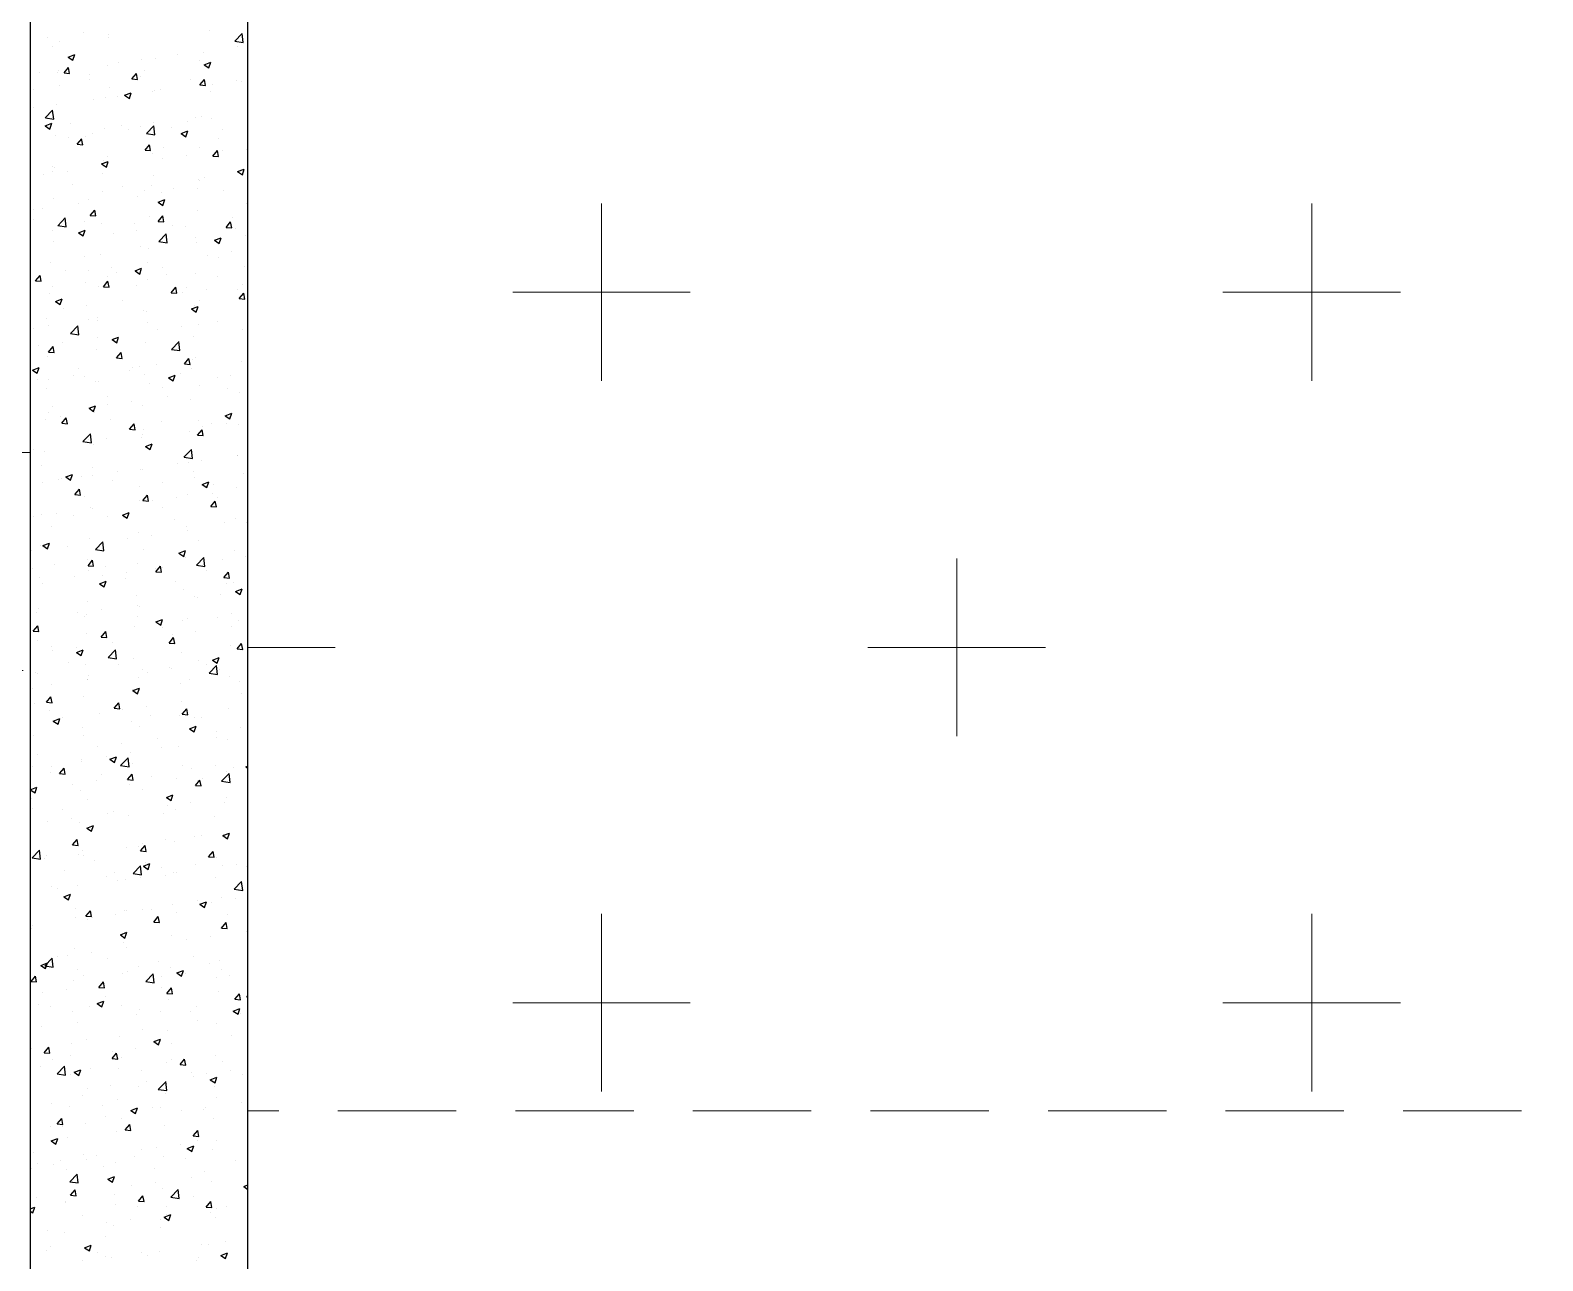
# Model space of a CAD drawing. Header units: millimetres. Extents: x 331487 to 517269, y 198509 to 399936.
# Drawn here: x 402900 to 404498, y 386696 to 387995 of the extents above; entities that cross this region are included whole.
import ezdxf

# ---------------------------------------------------------------- set-up
doc = ezdxf.new("R2010")
doc.units = ezdxf.units.MM
doc.header["$MEASUREMENT"] = 0
doc.linetypes.add('DASHED2', pattern=[0.375, 0.25, -0.125])
doc.layers.add('BEAM', color=1, linetype='Continuous', lineweight=5)
doc.layers.add('COLUMN', color=6, linetype='Continuous')

msp = doc.modelspace()

# ---------------------------------------------------------------- linework, layer by layer
at = {"layer": 'BEAM', "color": 253, "linetype": 'Continuous', "ltscale": 750}
for p, q in [((403503.6, 387624.5), (403503.6, 387812)), ((404253.6, 387624.5), (404253.6, 387812)), ((403409.8, 387718.2), (403597.3, 387718.2)), ((404159.8, 387718.2), (404347.3, 387718.2)), ((403878.6, 387249.5), (403878.6, 387437)), ((403130.1, 387343.2), (403222.3, 387343.2)), ((403784.8, 387343.2), (403972.3, 387343.2)), ((403503.6, 386874.5), (403503.6, 387062)), ((404253.6, 386874.5), (404253.6, 387062)), ((403409.8, 386968.2), (403597.3, 386968.2)), ((404159.8, 386968.2), (404347.3, 386968.2))]:
    msp.add_line(p, q, dxfattribs=at)
at = {"layer": 'BEAM'}
msp.add_line((398080.1, 387549), (402900.1, 387549), dxfattribs=at)
at = {"layer": 'BEAM', "linetype": 'DASHED2', "ltscale": 500}
for p, q in [((398080.1, 387319), (402900.1, 387319)), ((406350.1, 386854), (403130.1, 386854))]:
    msp.add_line(p, q, dxfattribs=at)
at = {"layer": 'COLUMN'}
for p, q in [((402900.1, 389154), (402900.1, 384659)), ((403130.1, 384659), (403130.1, 389154))]:
    msp.add_line(p, q, dxfattribs=at)
at = {"layer": 'COLUMN', "color": 2, "linetype": 'Continuous'}
for p, q in [((402918.3, 387987), (402918.3, 387987)), ((402930.5, 387983.1), (402930.5, 387983.1)), ((402956.2, 387992), (402956.2, 387992)), ((402982.4, 387990.6), (402982.4, 387990.6)), ((402982.5, 387987.6), (402982.5, 387987.6)), ((403089.1, 387994.2), (403089.1, 387994.2)), ((403116.2, 387983.3), (403124, 387991.4)), ((403116.2, 387983.3), (403125.1, 387981.9)), ((403125.1, 387981.9), (403124, 387991.4)), ((402924.1, 387977.6), (402924.1, 387977.6)), ((402940.1, 387966.3), (402947.1, 387969)), ((402940.1, 387966.3), (402945.1, 387963)), ((402945.1, 387963), (402947.1, 387969)), ((403018.1, 387964.1), (403018.1, 387964.1)), ((403032.6, 387964.4), (403032.6, 387964.4)), ((403056, 387969.1), (403056, 387969.1)), ((403083.1, 387970.8), (403083.1, 387970.8)), ((403119.1, 387977.4), (403119.1, 387977.4)), ((402909.5, 387949.9), (402909.5, 387949.9)), ((402929.3, 387949.8), (402929.3, 387949.8)), ((402929.9, 387952.5), (402929.9, 387952.5)), ((402935.8, 387949.7), (402940.6, 387955.4)), ((402935.8, 387949.7), (402941.7, 387949.2)), ((402941.7, 387949.2), (402940.6, 387955.4)), ((402981.2, 387957.3), (402981.2, 387957.3)), ((402993.1, 387960.8), (402993.1, 387960.8)), ((403007.5, 387943.4), (403012.3, 387949.2)), ((403013.5, 387942.9), (403012.3, 387949.1)), ((403020.6, 387952.6), (403020.6, 387952.6)), ((403079, 387962.7), (403079, 387962.7)), ((403083.8, 387958.3), (403090.8, 387961)), ((403083.8, 387958.3), (403088.8, 387955)), ((403088.8, 387955), (403090.8, 387961)), ((402904, 387932.6), (402904, 387932.6)), ((402930.6, 387936.5), (402930.6, 387936.5)), ((402962.3, 387942.6), (402962.3, 387942.6)), ((402962.9, 387947.6), (402962.9, 387947.6)), ((402984, 387934.2), (402984, 387934.2)), ((403007.5, 387943.4), (403013.5, 387942.9)), ((403016.3, 387945.4), (403016.3, 387945.4)), ((403037.3, 387932), (403037.3, 387932)), ((403069.6, 387943.1), (403069.6, 387943.1)), ((403079.2, 387937.1), (403084, 387942.9)), ((403079.2, 387937.1), (403085.2, 387936.6)), ((403081.9, 387937.5), (403081.9, 387937.5)), ((403085.2, 387936.6), (403084, 387942.9)), ((403092.8, 387938), (403092.8, 387938)), ((403117.9, 387941.3), (403117.9, 387941.3)), ((403123, 387940.9), (403123, 387940.9)), ((402928.1, 387916.5), (402928.1, 387916.5)), ((402966.8, 387921.4), (402966.8, 387921.4)), ((402980, 387924), (402980, 387924)), ((402991.8, 387924.7), (402991.8, 387924.7)), ((402999.8, 387926.1), (403006.8, 387928.8)), ((402999.8, 387926.1), (403004.8, 387922.7)), ((403004.8, 387922.7), (403006.8, 387928.8)), ((403029.7, 387929.7), (403029.7, 387929.7)), ((403031.4, 387931.1), (403031.4, 387931.1)), ((403090.7, 387929.7), (403090.7, 387929.7)), ((402903.6, 387913.1), (402903.6, 387913.1)), ((402916, 387902.4), (402923.8, 387910.5)), ((402916.1, 387902.4), (402925, 387901)), ((402925, 387901), (402923.8, 387910.5)), ((403074.8, 387903), (403074.8, 387903)), ((403080.6, 387904.2), (403080.6, 387904.2)), ((403091.5, 387901.9), (403091.5, 387901.9)), ((403129.4, 387906.8), (403129.4, 387906.8)), ((402915.8, 387893.8), (402922.8, 387896.5)), ((402915.8, 387893.8), (402920.8, 387890.5)), ((402920.8, 387890.5), (402922.8, 387896.5)), ((402943, 387896.8), (402943, 387896.8)), ((402965.5, 387885.3), (402965.5, 387885.3)), ((402978.8, 387890.7), (402978.8, 387890.7)), ((402996.4, 387894.6), (402996.4, 387894.6)), ((403003.4, 387890.2), (403003.4, 387890.2)), ((403016.5, 387893), (403016.5, 387893)), ((403022.8, 387885.9), (403030.6, 387894)), ((403022.8, 387885.9), (403031.7, 387884.5)), ((403030.1, 387897.8), (403030.1, 387897.8)), ((403031.7, 387884.5), (403030.6, 387894)), ((403049.8, 387892.3), (403049.8, 387892.3)), ((403059.5, 387885.8), (403066.5, 387888.5)), ((403059.5, 387885.8), (403064.5, 387882.4)), ((403064.5, 387882.4), (403066.5, 387888.5)), ((403066.5, 387898.6), (403066.5, 387898.6)), ((403103.1, 387890), (403103.1, 387890)), ((402926.9, 387883.3), (402926.9, 387883.3)), ((402940.4, 387882), (402940.4, 387882)), ((402949.6, 387874.5), (402954.5, 387880.2)), ((402949.6, 387874.5), (402955.6, 387873.9)), ((402955.6, 387873.9), (402954.4, 387880.2)), ((402958.2, 387883), (402958.2, 387883)), ((403021.4, 387868.2), (403026.2, 387873.9)), ((403021.4, 387868.2), (403027.3, 387867.7)), ((403027.3, 387867.7), (403026.2, 387873.9)), ((403040.5, 387871), (403040.5, 387871)), ((403079.4, 387870.9), (403079.4, 387870.9)), ((403098.8, 387881), (403098.8, 387881)), ((403129.5, 387869.3), (403130.1, 387870)), ((403129.5, 387869.3), (403130.1, 387869.2)), ((402975.5, 387853.6), (402982.5, 387856.2)), ((402975.5, 387853.6), (402980.5, 387850.2)), ((402977.6, 387857.5), (402977.6, 387857.5)), ((402980.5, 387850.2), (402982.5, 387856.2)), ((402982.2, 387861), (402982.2, 387861)), ((403028.9, 387864.5), (403028.9, 387864.5)), ((403040.2, 387859.1), (403040.2, 387859.1)), ((403065.2, 387862.4), (403065.2, 387862.4)), ((403093.1, 387861.9), (403097.9, 387867.7)), ((403093.1, 387861.9), (403099.1, 387861.4)), ((403099.1, 387861.4), (403097.9, 387867.7)), ((403103.1, 387867.4), (403103.1, 387867.4)), ((402914.1, 387842.5), (402914.1, 387842.5)), ((402923.5, 387845.7), (402923.5, 387845.7)), ((402923.8, 387851), (402923.8, 387851)), ((402925.6, 387850), (402925.6, 387850)), ((402939.2, 387845.8), (402939.2, 387845.8)), ((402976.9, 387843.5), (402976.9, 387843.5)), ((402977, 387850.8), (402977, 387850.8)), ((403030.3, 387841.2), (403030.3, 387841.2)), ((403078.2, 387837.6), (403078.2, 387837.6)), ((403078.7, 387836), (403078.7, 387836)), ((403083.7, 387839), (403083.7, 387839)), ((403119.2, 387845.5), (403126.2, 387848.2)), ((403119.2, 387845.5), (403124.2, 387842.2)), ((403124.2, 387842.2), (403126.2, 387848.2)), ((402944.6, 387832.3), (402944.6, 387832.3)), ((402976.4, 387824.2), (402976.4, 387824.2)), ((402998, 387830), (402998, 387830)), ((403020.4, 387826), (403020.4, 387826)), ((403027.7, 387831.2), (403027.7, 387831.2)), ((403038.9, 387823), (403038.9, 387823)), ((403051.4, 387827.8), (403051.4, 387827.8)), ((403076.8, 387828), (403076.8, 387828)), ((403104.7, 387825.5), (403104.7, 387825.5)), ((402903.7, 387806), (402903.7, 387806)), ((402912.9, 387806.4), (402912.9, 387806.4)), ((402924.4, 387816.7), (402924.4, 387816.7)), ((402950.7, 387811.4), (402950.7, 387811.4)), ((402962, 387816), (402962, 387816)), ((402963.5, 387799.2), (402968.3, 387805)), ((402969.5, 387798.7), (402968.3, 387805)), ((403013.9, 387819.7), (403013.9, 387819.7)), ((403035.2, 387813.3), (403042.2, 387816)), ((403035.2, 387813.3), (403040.1, 387809.9)), ((403040.1, 387809.9), (403042.2, 387816)), ((403077, 387804.3), (403077, 387804.3)), ((403128.9, 387811.8), (403128.9, 387811.8)), ((402903.6, 387794.9), (402903.6, 387794.9)), ((402929.3, 387788.4), (402937.1, 387796.6)), ((402929.3, 387788.5), (402938.2, 387787.1)), ((402938.2, 387787.1), (402937.1, 387796.6)), ((402957, 387792.6), (402957, 387792.6)), ((402963.5, 387799.2), (402969.5, 387798.7)), ((402975.1, 387790.9), (402975.1, 387790.9)), ((403010.4, 387790.4), (403010.4, 387790.4)), ((403026.5, 387797.9), (403026.5, 387797.9)), ((403035.2, 387793), (403040.1, 387798.7)), ((403035.2, 387793), (403041.2, 387792.4)), ((403041.2, 387792.4), (403040.1, 387798.7)), ((403050.5, 387788.5), (403050.5, 387788.5)), ((403063.8, 387788.1), (403063.8, 387788.1)), ((403107, 387786.7), (403111.8, 387792.4)), ((403112.9, 387786.2), (403111.8, 387792.4)), ((403113.7, 387796.8), (403113.7, 387796.8)), ((402923.2, 387783.4), (402923.2, 387783.4)), ((402951.1, 387781), (402958.1, 387783.7)), ((402951.1, 387781), (402956.1, 387777.7)), ((402956.1, 387777.7), (402958.1, 387783.7)), ((402987.6, 387780.2), (402987.6, 387780.2)), ((403012.6, 387783.5), (403012.6, 387783.5)), ((403036, 387771.9), (403043.8, 387780)), ((403044.9, 387770.5), (403043.8, 387780)), ((403074.5, 387776.4), (403074.5, 387776.4)), ((403094.9, 387773), (403101.9, 387775.7)), ((403094.9, 387773), (403099.8, 387769.7)), ((403099.8, 387769.7), (403101.9, 387775.7)), ((403107, 387786.7), (403112.9, 387786.2)), ((403117.1, 387785.9), (403117.1, 387785.9)), ((403127.7, 387778.5), (403127.7, 387778.5)), ((402924.4, 387771.9), (402924.4, 387771.9)), ((402957.9, 387756.3), (402957.9, 387756.3)), ((402973.9, 387757.6), (402973.9, 387757.6)), ((403016.2, 387766.3), (403016.2, 387766.3)), ((403025.3, 387764.6), (403025.3, 387764.6)), ((403036, 387771.9), (403044.9, 387770.5)), ((403075.8, 387771), (403075.8, 387771)), ((403087.3, 387757.4), (403087.3, 387757.4)), ((403112.4, 387760.7), (403112.4, 387760.7)), ((402922, 387750.1), (402922, 387750.1)), ((402937.5, 387741.5), (402937.5, 387741.5)), ((402961.3, 387740.8), (402961.3, 387740.8)), ((402986.3, 387744.1), (402986.3, 387744.1)), ((403010.8, 387740.8), (403017.8, 387743.5)), ((403010.8, 387740.8), (403015.8, 387737.4)), ((403015.8, 387737.4), (403017.8, 387743.5)), ((403024.2, 387749.1), (403024.2, 387749.1)), ((403040.2, 387744.4), (403040.2, 387744.4)), ((403098.5, 387754.4), (403098.5, 387754.4)), ((403126.5, 387745.2), (403126.5, 387745.2)), ((402905.2, 387730.4), (402905.2, 387730.4)), ((402905.7, 387730.3), (402910.5, 387736)), ((402905.7, 387730.3), (402911.6, 387729.8)), ((402911.6, 387729.8), (402910.5, 387736)), ((402923.5, 387724.4), (402923.5, 387724.4)), ((402958.6, 387728.1), (402958.6, 387728.1)), ((402972.7, 387724.3), (402972.7, 387724.3)), ((402977.4, 387724), (402982.2, 387729.8)), ((402981.9, 387734.4), (402981.9, 387734.4)), ((402983.4, 387723.5), (402982.2, 387729.8)), ((402990.9, 387739.3), (402990.9, 387739.3)), ((403012, 387725.8), (403012, 387725.8)), ((403024.1, 387731.3), (403024.1, 387731.3)), ((403044.3, 387737), (403044.3, 387737)), ((403074.6, 387737.7), (403074.6, 387737.7)), ((403097.7, 387734.8), (403097.7, 387734.8)), ((403123.9, 387726.2), (403123.9, 387726.2)), ((402920.8, 387716.8), (402920.8, 387716.8)), ((402926.8, 387708.5), (402933.8, 387711.2)), ((402926.8, 387708.5), (402931.8, 387705.2)), ((402931.8, 387705.2), (402933.8, 387711.2)), ((402977.4, 387724), (402983.4, 387723.5)), ((402997.9, 387709.6), (402997.9, 387709.6)), ((403049.1, 387717.7), (403053.9, 387723.5)), ((403049.1, 387717.7), (403055.1, 387717.2)), ((403055.1, 387717.2), (403053.9, 387723.5)), ((403061, 387718), (403061, 387718)), ((403065.4, 387723.6), (403065.4, 387723.6)), ((403078.4, 387709.4), (403078.4, 387709.4)), ((403086.1, 387721.2), (403086.1, 387721.2)), ((403118.8, 387721.3), (403118.8, 387721.3)), ((403120.8, 387711.5), (403125.7, 387717.2)), ((403120.8, 387711.5), (403126.8, 387710.9)), ((403125.3, 387712), (403125.3, 387712)), ((403126.8, 387710.9), (403125.7, 387717.2)), ((402935, 387701.4), (402935, 387701.4)), ((402960, 387704.7), (402960, 387704.7)), ((403020.1, 387699.4), (403020.1, 387699.4)), ((403022.8, 387698.1), (403022.8, 387698.1)), ((403070.5, 387700.5), (403077.5, 387703.2)), ((403070.5, 387700.5), (403075.5, 387697.2)), ((403073.4, 387704.5), (403073.4, 387704.5)), ((403075.5, 387697.2), (403077.5, 387703.2)), ((402903.4, 387679.4), (402903.4, 387679.4)), ((402917.6, 387690.7), (402917.6, 387690.7)), ((402919.6, 387683.5), (402919.6, 387683.5)), ((402942.6, 387674.5), (402950.4, 387682.6)), ((402951.5, 387673.1), (402950.4, 387682.6)), ((402961.7, 387689.4), (402961.7, 387689.4)), ((402971, 387688.4), (402971, 387688.4)), ((402971.5, 387691), (402971.5, 387691)), ((403024.4, 387686.2), (403024.4, 387686.2)), ((403034.7, 387678.5), (403034.7, 387678.5)), ((403059.8, 387681.8), (403059.8, 387681.8)), ((403077.8, 387683.9), (403077.8, 387683.9)), ((403097.6, 387686.8), (403097.6, 387686.8)), ((403124.1, 387678.7), (403124.1, 387678.7)), ((402908.7, 387661.9), (402908.7, 387661.9)), ((402919.5, 387655.1), (402924.4, 387660.8)), ((402925.5, 387654.6), (402924.3, 387660.8)), ((402933.7, 387665.2), (402933.7, 387665.2)), ((402942.6, 387674.5), (402951.5, 387673.1)), ((402971.6, 387670.2), (402971.6, 387670.2)), ((402986.5, 387668.3), (402993.5, 387670.9)), ((402986.5, 387668.3), (402991.5, 387664.9)), ((402991.5, 387664.9), (402993.5, 387670.9)), ((403021.6, 387664.8), (403021.6, 387664.8)), ((403049.3, 387657.9), (403057.1, 387666)), ((403058.2, 387656.6), (403057.1, 387666.1)), ((403072.1, 387671.2), (403072.1, 387671.2)), ((402918.3, 387650.2), (402918.3, 387650.2)), ((402919.5, 387655.1), (402925.5, 387654.6)), ((402970.3, 387657.7), (402970.3, 387657.7)), ((402991.3, 387648.8), (402996.1, 387654.5)), ((402991.3, 387648.8), (402997.2, 387648.3)), ((402997.2, 387648.3), (402996.1, 387654.5)), ((403049.3, 387657.9), (403058.2, 387656.6)), ((403063, 387642.5), (403067.8, 387648.3)), ((403069, 387642), (403067.8, 387648.3)), ((403071.3, 387647.4), (403071.3, 387647.4)), ((403074.2, 387649.7), (403074.2, 387649.7)), ((403122.9, 387645.4), (403122.9, 387645.4)), ((402902.5, 387636), (402909.5, 387638.7)), ((402902.5, 387636), (402907.5, 387632.7)), ((402907.5, 387632.6), (402909.5, 387638.7)), ((402945.3, 387630.8), (402945.3, 387630.8)), ((402951.5, 387637.3), (402951.5, 387637.3)), ((402957.6, 387629.7), (402957.6, 387629.7)), ((403004.9, 387635.1), (403004.9, 387635.1)), ((403008.4, 387639.1), (403008.4, 387639.1)), ((403015.9, 387639.7), (403015.9, 387639.7)), ((403020.4, 387631.5), (403020.4, 387631.5)), ((403033.5, 387642.4), (403033.5, 387642.4)), ((403046.2, 387628), (403053.2, 387630.7)), ((403051.2, 387624.6), (403053.2, 387630.7)), ((403058.3, 387632.8), (403058.3, 387632.8)), ((403063, 387642.5), (403069, 387642)), ((403070.9, 387637.9), (403070.9, 387637.9)), ((403111.7, 387630.6), (403111.7, 387630.6)), ((402907.4, 387625.8), (402907.4, 387625.8)), ((402917.1, 387616.9), (402917.1, 387616.9)), ((402919.2, 387626.2), (402919.2, 387626.2)), ((402969.1, 387624.4), (402969.1, 387624.4)), ((402972.6, 387623.9), (402972.6, 387623.9)), ((403026, 387621.7), (403026, 387621.7)), ((403039.9, 387617.8), (403039.9, 387617.8)), ((403046.2, 387628), (403051.2, 387624.6)), ((403079.4, 387619.4), (403079.4, 387619.4)), ((403098.2, 387627.8), (403098.2, 387627.8)), ((403108.2, 387616.2), (403108.2, 387616.2)), ((402923.3, 387597.7), (402923.3, 387597.7)), ((402962.2, 387595.7), (402969.2, 387598.4)), ((402967.1, 387592.4), (402969.2, 387598.4)), ((402981.6, 387607.8), (402981.6, 387607.8)), ((402982.1, 387599.6), (402982.1, 387599.6)), ((403007.2, 387602.9), (403007.2, 387602.9)), ((403019.2, 387598.2), (403019.2, 387598.2)), ((403045, 387607.9), (403045, 387607.9)), ((403069.7, 387604.6), (403069.7, 387604.6)), ((403121.6, 387612.1), (403121.6, 387612.1)), ((402915.9, 387583.6), (402915.9, 387583.6)), ((402919, 387591.3), (402919, 387591.3)), ((402931.6, 387586.5), (402931.6, 387586.5)), ((402933.4, 387579.9), (402938.2, 387585.6)), ((402939.4, 387579.3), (402938.2, 387585.6)), ((402962.2, 387595.7), (402967.1, 387592.4)), ((402967.8, 387591.1), (402967.8, 387591.1)), ((402985, 387584.3), (402985, 387584.3)), ((403038.4, 387582), (403038.4, 387582)), ((403078.1, 387582.8), (403078.1, 387582.8)), ((403105.9, 387587.7), (403112.9, 387590.4)), ((403105.9, 387587.7), (403110.9, 387584.4)), ((403110.9, 387584.4), (403112.9, 387590.4)), ((402933.4, 387579.9), (402939.4, 387579.3)), ((402955.8, 387560.5), (402963.6, 387568.6)), ((402964.7, 387559.1), (402963.6, 387568.6)), ((403005.1, 387573.6), (403010, 387579.3)), ((403005.1, 387573.6), (403011.1, 387573.1)), ((403011.1, 387573.1), (403009.9, 387579.3)), ((403018, 387564.9), (403018, 387564.9)), ((403018.7, 387568.5), (403018.7, 387568.5)), ((403019.8, 387572.8), (403019.8, 387572.8)), ((403068.5, 387571.3), (403068.5, 387571.3)), ((403076.9, 387567.3), (403081.7, 387573.1)), ((403076.9, 387567.3), (403082.8, 387566.8)), ((403082.8, 387566.8), (403081.7, 387573)), ((403081.9, 387576.8), (403081.9, 387576.8)), ((403091.8, 387579.7), (403091.8, 387579.7)), ((403106.9, 387580.1), (403106.9, 387580.1)), ((403120.4, 387578.8), (403120.4, 387578.8)), ((402903.1, 387552.7), (402903.1, 387552.7)), ((402914.7, 387550.4), (402914.7, 387550.4)), ((402955.8, 387560.5), (402964.7, 387559.1)), ((402955.8, 387560.2), (402955.8, 387560.2)), ((402961.4, 387562.7), (402961.4, 387562.7)), ((402966.6, 387557.9), (402966.6, 387557.9)), ((402980.8, 387563.5), (402980.8, 387563.5)), ((403021.9, 387555.5), (403028.9, 387558.2)), ((403021.9, 387555.5), (403026.8, 387552.1)), ((403026.8, 387552.1), (403028.9, 387558.2)), ((403062.5, 387544), (403070.3, 387552.1)), ((403071.5, 387542.6), (403070.3, 387552.1)), ((402912.2, 387535.4), (402912.2, 387535.4)), ((402965.6, 387533.2), (402965.6, 387533.2)), ((403055.6, 387537.3), (403055.6, 387537.3)), ((403062.6, 387544), (403071.5, 387542.6)), ((403067.3, 387538), (403067.3, 387538)), ((403080.6, 387540.6), (403080.6, 387540.6)), ((403118.5, 387545.6), (403118.5, 387545.6)), ((403119.2, 387545.5), (403119.2, 387545.5)), ((402913.5, 387517.1), (402913.5, 387517.1)), ((402929.5, 387520.7), (402929.5, 387520.7)), ((402933.3, 387522), (402933.3, 387522)), ((402937.8, 387523.2), (402944.8, 387525.9)), ((402937.8, 387523.2), (402942.8, 387519.9)), ((402942.8, 387519.9), (402944.8, 387525.9)), ((402954.5, 387524), (402954.5, 387524)), ((402965.4, 387524.6), (402965.4, 387524.6)), ((402986.6, 387519.7), (402986.6, 387519.7)), ((402992.4, 387529), (402992.4, 387529)), ((403016.8, 387531.6), (403016.8, 387531.6)), ((403018.9, 387530.9), (403018.9, 387530.9)), ((403040, 387517.5), (403040, 387517.5)), ((403072.3, 387528.6), (403072.3, 387528.6)), ((403074, 387523.1), (403074, 387523.1)), ((403081.6, 387515.2), (403088.6, 387517.9)), ((403086.5, 387511.9), (403088.6, 387517.9)), ((403125.7, 387526.4), (403125.7, 387526.4)), ((402947.3, 387504.6), (402952.1, 387510.4)), ((402947.3, 387504.6), (402953.3, 387504.1)), ((402953.3, 387504.1), (402952.1, 387510.4)), ((402957.3, 387503.1), (402957.3, 387503.1)), ((403015.6, 387513.1), (403015.6, 387513.1)), ((403019, 387498.4), (403023.8, 387504.1)), ((403025, 387497.8), (403023.8, 387504.1)), ((403054.3, 387501.2), (403054.3, 387501.2)), ((403066.1, 387504.7), (403066.1, 387504.7)), ((403081.6, 387515.2), (403086.5, 387511.9)), ((403092.2, 387506.2), (403092.2, 387506.2)), ((403093.4, 387515.2), (403093.4, 387515.2)), ((403097.9, 387501.1), (403097.9, 387501.1)), ((403118, 387512.2), (403118, 387512.2)), ((402928.2, 387484.6), (402928.2, 387484.6)), ((402964.2, 387491.3), (402964.2, 387491.3)), ((402966.1, 387489.6), (402966.1, 387489.6)), ((402997.5, 387483), (403004.5, 387485.7)), ((403002.5, 387479.6), (403004.5, 387485.7)), ((403015.5, 387498.3), (403015.5, 387498.3)), ((403019, 387498.4), (403025, 387497.8)), ((403029.3, 387497.9), (403029.3, 387497.9)), ((403039.6, 387491.1), (403039.6, 387491.1)), ((403090.7, 387492.1), (403095.6, 387497.8)), ((403090.7, 387492.1), (403096.7, 387491.6)), ((403096.7, 387491.6), (403095.6, 387497.8)), ((402903.2, 387481.3), (402903.2, 387481.3)), ((402912.3, 387483.8), (402912.3, 387483.8)), ((402923, 387471.1), (402923, 387471.1)), ((402945.7, 387482.3), (402945.7, 387482.3)), ((402981.3, 387481.1), (402981.3, 387481.1)), ((402997.5, 387483), (403002.5, 387479.6)), ((402999, 387480.1), (402999, 387480.1)), ((403052.4, 387477.8), (403052.4, 387477.8)), ((403064.8, 387471.4), (403064.8, 387471.4)), ((403105.8, 387475.6), (403105.8, 387475.6)), ((403116.8, 387478.9), (403116.8, 387478.9)), ((403129, 387475.1), (403129, 387475.1)), ((402913.5, 387450.7), (402920.5, 387453.4)), ((402918.5, 387447.4), (402920.5, 387453.4)), ((402963, 387458), (402963, 387458)), ((402969.1, 387446.5), (402976.9, 387454.7)), ((402978, 387445.2), (402976.9, 387454.7)), ((403003, 387458.5), (403003, 387458.5)), ((403014.3, 387465), (403014.3, 387465)), ((403028, 387461.8), (403028, 387461.8)), ((403065.9, 387466.7), (403065.9, 387466.7)), ((403077.8, 387456.1), (403077.8, 387456.1)), ((402901.9, 387445.2), (402901.9, 387445.2)), ((402911, 387450.5), (402911, 387450.5)), ((402913.5, 387450.7), (402918.5, 387447.4)), ((402939.8, 387450.1), (402939.8, 387450.1)), ((402969.1, 387446.6), (402978, 387445.2)), ((403019.5, 387446.1), (403019.5, 387446.1)), ((403057.2, 387442.7), (403064.2, 387445.4)), ((403057.2, 387442.7), (403062.2, 387439.3)), ((403062.2, 387439.3), (403064.2, 387445.4)), ((403063.6, 387438.1), (403063.6, 387438.1)), ((403075.8, 387430), (403083.6, 387438.1)), ((403084.7, 387428.6), (403083.6, 387438.1)), ((403115.6, 387445.6), (403115.6, 387445.6)), ((403127.7, 387438.9), (403127.7, 387438.9)), ((402902.8, 387426.1), (402902.8, 387426.1)), ((402926.2, 387431.2), (402926.2, 387431.2)), ((402961.1, 387436.1), (402961.1, 387436.1)), ((402961.2, 387429.4), (402966, 387435.2)), ((402961.2, 387429.4), (402967.1, 387428.9)), ((402961.8, 387424.7), (402961.8, 387424.7)), ((402967.1, 387428.9), (402966, 387435.2)), ((402979.6, 387429), (402979.6, 387429)), ((403001.7, 387422.3), (403001.7, 387422.3)), ((403013.1, 387431.7), (403013.1, 387431.7)), ((403032.9, 387423.1), (403037.7, 387428.9)), ((403032.9, 387426.7), (403032.9, 387426.7)), ((403032.9, 387423.1), (403038.9, 387422.6)), ((403038.9, 387422.6), (403037.7, 387428.9)), ((403039.6, 387427.3), (403039.6, 387427.3)), ((403075.8, 387430), (403084.7, 387428.6)), ((403086.3, 387424.5), (403086.3, 387424.5)), ((403102.7, 387435.6), (403102.7, 387435.6)), ((403104.6, 387416.9), (403109.4, 387422.6)), ((403110.6, 387416.3), (403109.4, 387422.6)), ((402909.8, 387417.2), (402909.8, 387417.2)), ((402913.5, 387410.7), (402913.5, 387410.7)), ((402947.3, 387417.8), (402947.3, 387417.8)), ((402973.2, 387410.5), (402980.2, 387413.1)), ((402973.2, 387410.5), (402978.2, 387407.1)), ((402976.6, 387419), (402976.6, 387419)), ((402978.2, 387407.1), (402980.2, 387413.1)), ((403000.7, 387415.5), (403000.7, 387415.5)), ((403054, 387413.3), (403054, 387413.3)), ((403062.4, 387404.9), (403062.4, 387404.9)), ((403104.6, 387416.9), (403110.6, 387416.3)), ((403107.4, 387411), (403107.4, 387411)), ((403114.3, 387412.3), (403114.3, 387412.3)), ((403116.9, 387402.4), (403123.9, 387405.1)), ((403121.9, 387399.1), (403123.9, 387405.1)), ((402960.6, 387391.4), (402960.6, 387391.4)), ((403011.9, 387398.4), (403011.9, 387398.4)), ((403073.7, 387396.5), (403073.7, 387396.5)), ((403076.4, 387396.2), (403076.4, 387396.2)), ((403101.4, 387399.5), (403101.4, 387399.5)), ((403116.9, 387402.4), (403121.9, 387399.1)), ((402906.3, 387380.4), (402906.3, 387380.4)), ((402908.6, 387383.9), (402908.6, 387383.9)), ((402950.3, 387379.6), (402950.3, 387379.6)), ((402957, 387376.4), (402957, 387376.4)), ((402959.7, 387378.1), (402959.7, 387378.1)), ((402975.4, 387382.9), (402975.4, 387382.9)), ((403013.1, 387375.9), (403013.1, 387375.9)), ((403013.2, 387387.9), (403013.2, 387387.9)), ((403015.3, 387386.5), (403015.3, 387386.5)), ((403032.9, 387370.2), (403039.9, 387372.9)), ((403037.9, 387366.8), (403039.9, 387372.9)), ((403066.4, 387373.6), (403066.4, 387373.6)), ((403097.6, 387374.5), (403097.6, 387374.5)), ((403113.1, 387379.1), (403113.1, 387379.1)), ((402903.3, 387360.5), (402908.1, 387366.2)), ((402903.3, 387360.5), (402909.3, 387360)), ((402909.3, 387359.9), (402908.1, 387366.2)), ((402959.3, 387358.1), (402959.3, 387358.1)), ((402975, 387354.2), (402979.9, 387359.9)), ((402981, 387353.7), (402979.8, 387359.9)), ((403010.7, 387365.2), (403010.7, 387365.2)), ((403032.9, 387370.2), (403037.9, 387366.8)), ((403039.3, 387364.5), (403039.3, 387364.5)), ((403050.1, 387356.7), (403050.1, 387356.7)), ((403061.2, 387371.6), (403061.2, 387371.6)), ((403075.1, 387360), (403075.1, 387360)), ((403113, 387365), (403113, 387365)), ((403119.8, 387371.4), (403119.8, 387371.4)), ((402907.4, 387350.6), (402907.4, 387350.6)), ((402922.7, 387344.5), (402922.7, 387344.5)), ((402949.1, 387343.4), (402949.1, 387343.4)), ((402975, 387354.2), (402981, 387353.7)), ((402981, 387354.5), (402981, 387354.5)), ((402986.9, 387348.4), (402986.9, 387348.4)), ((403046.8, 387347.9), (403051.6, 387353.7)), ((403046.8, 387347.9), (403052.7, 387347.4)), ((403052.7, 387347.4), (403051.6, 387353.7)), ((403111.9, 387345.8), (403111.9, 387345.8)), ((403118.5, 387341.7), (403123.3, 387347.4)), ((403118.5, 387341.7), (403124.5, 387341.1)), ((403124.5, 387341.1), (403123.3, 387347.4)), ((402924, 387340.1), (402924, 387340.1)), ((402940.2, 387327), (402940.2, 387327)), ((402948.9, 387337.9), (402955.9, 387340.6)), ((402948.9, 387337.9), (402953.8, 387334.6)), ((402953.8, 387334.6), (402955.9, 387340.6)), ((402958.1, 387324.8), (402958.1, 387324.8)), ((402982.3, 387332.6), (402990.1, 387340.7)), ((402982.3, 387332.6), (402991.2, 387331.2)), ((402991.2, 387331.2), (402990.1, 387340.7)), ((402993.6, 387324.8), (402993.6, 387324.8)), ((403009.5, 387331.9), (403009.5, 387331.9)), ((403060, 387338.3), (403060, 387338.3)), ((403077.5, 387329.5), (403077.5, 387329.5)), ((403086.7, 387325.6), (403086.7, 387325.6)), ((403092.6, 387329.9), (403099.6, 387332.6)), ((403092.6, 387329.9), (403097.6, 387326.6)), ((403097.6, 387326.6), (403099.6, 387332.6)), ((402906.2, 387317.3), (402906.2, 387317.3)), ((402907.9, 387315.9), (402907.9, 387315.9)), ((402960.6, 387309), (402960.6, 387309)), ((402960.9, 387309.5), (402960.9, 387309.5)), ((402961.3, 387313.6), (402961.3, 387313.6)), ((403014.7, 387311.4), (403014.7, 387311.4)), ((403019.2, 387319.5), (403019.2, 387319.5)), ((403023.8, 387317.3), (403023.8, 387317.3)), ((403047, 387322.5), (403047, 387322.5)), ((403048.8, 387320.6), (403048.8, 387320.6)), ((403068, 387309.1), (403068, 387309.1)), ((403089.1, 387316), (403096.9, 387324.2)), ((403089.1, 387316), (403098, 387314.7)), ((403098, 387314.7), (403096.9, 387324.2)), ((403100.3, 387320.3), (403100.3, 387320.3)), ((403110.7, 387312.5), (403110.7, 387312.5)), ((402902.5, 387299.5), (402902.5, 387299.5)), ((402922.8, 387304), (402922.8, 387304)), ((403008.2, 387298.6), (403008.2, 387298.6)), ((403008.6, 387297.7), (403015.6, 387300.4)), ((403008.6, 387297.7), (403013.5, 387294.3)), ((403013.5, 387294.3), (403015.6, 387300.4)), ((403058.8, 387305), (403058.8, 387305)), ((403121.4, 387306.8), (403121.4, 387306.8)), ((403123.5, 387294.4), (403123.5, 387294.4)), ((402905, 387284), (402905, 387284)), ((402917.2, 387285.3), (402922, 387291)), ((402917.2, 387285.3), (402923.2, 387284.7)), ((402923.2, 387284.7), (402922, 387291)), ((402956.9, 387291.5), (402956.9, 387291.5)), ((402988.9, 387279), (402993.7, 387284.7)), ((402988.9, 387279), (402994.9, 387278.5)), ((402994.9, 387278.5), (402993.7, 387284.7)), ((402997.5, 387277.9), (402997.5, 387277.9)), ((403022.5, 387281.1), (403022.5, 387281.1)), ((403060.4, 387286.1), (403060.4, 387286.1)), ((403060.6, 387272.7), (403065.5, 387278.5)), ((403066.6, 387272.2), (403065.5, 387278.4)), ((403109.5, 387279.2), (403109.5, 387279.2)), ((402920.3, 387276.2), (402920.3, 387276.2)), ((402924.5, 387265.4), (402931.5, 387268.1)), ((402924.5, 387265.4), (402929.5, 387262.1)), ((402929.5, 387262.1), (402931.5, 387268.1)), ((402934.3, 387269.5), (402934.3, 387269.5)), ((402973.7, 387274), (402973.7, 387274)), ((403007, 387265.3), (403007, 387265.3)), ((403027.1, 387271.7), (403027.1, 387271.7)), ((403057.5, 387271.7), (403057.5, 387271.7)), ((403060.6, 387272.7), (403066.6, 387272.2)), ((403073.4, 387269.8), (403073.4, 387269.8)), ((403080.5, 387269.4), (403080.5, 387269.4)), ((402903.8, 387250.8), (402903.8, 387250.8)), ((402955.7, 387258.3), (402955.7, 387258.3)), ((402956.7, 387249.8), (402956.7, 387249.8)), ((403015, 387259.8), (403015, 387259.8)), ((403034.1, 387246.7), (403034.1, 387246.7)), ((403068.3, 387257.4), (403075.3, 387260.1)), ((403068.3, 387257.4), (403073.2, 387254.1)), ((403073.2, 387254.1), (403075.3, 387260.1)), ((403097.2, 387255), (403097.2, 387255)), ((403097.3, 387247.9), (403097.3, 387247.9)), ((403108.3, 387245.9), (403108.3, 387245.9)), ((403122.3, 387258.3), (403122.3, 387258.3)), ((402908, 387230.1), (402908, 387230.1)), ((402971.2, 387238.4), (402971.2, 387238.4)), ((402996.2, 387241.7), (402996.2, 387241.7)), ((403005.8, 387232), (403005.8, 387232)), ((403039, 387237.9), (403039, 387237.9)), ((403056.3, 387238.4), (403056.3, 387238.4)), ((402900.8, 387225.1), (402900.8, 387225.1)), ((402902.5, 387217.5), (402902.5, 387217.5)), ((402922.4, 387217.9), (402922.4, 387217.9)), ((402931.1, 387210), (402935.9, 387215.8)), ((402937, 387209.5), (402935.9, 387215.8)), ((402954.2, 387222.9), (402954.2, 387222.9)), ((402954.5, 387225), (402954.5, 387225)), ((402980.7, 387227.9), (402980.7, 387227.9)), ((402984.2, 387225.2), (402991.2, 387227.8)), ((402984.2, 387225.2), (402989.2, 387221.8)), ((402989.2, 387221.8), (402991.2, 387227.8)), ((402995.6, 387218.6), (403003.4, 387226.7)), ((402995.6, 387218.6), (403004.5, 387217.3)), ((403004.5, 387217.3), (403003.4, 387226.8)), ((403007.6, 387220.6), (403007.6, 387220.6)), ((403061, 387218.3), (403061, 387218.3)), ((403070.9, 387215.6), (403070.9, 387215.6)), ((403096, 387218.9), (403096, 387218.9)), ((403114.4, 387216.1), (403114.4, 387216.1)), ((403127.9, 387217.2), (403130.1, 387218)), ((403127.9, 387217.2), (403130.1, 387215.7)), ((402921.9, 387211.7), (402921.9, 387211.7)), ((402931.1, 387210), (402937, 387209.5)), ((402944.9, 387199), (402944.9, 387199)), ((402969.9, 387202.3), (402969.9, 387202.3)), ((402975.3, 387209.4), (402975.3, 387209.4)), ((403002.8, 387203.8), (403007.6, 387209.5)), ((403002.8, 387203.8), (403008.8, 387203.2)), ((403004.6, 387198.7), (403004.6, 387198.7)), ((403008.8, 387203.2), (403007.6, 387209.5)), ((403007.8, 387207.3), (403007.8, 387207.3)), ((403028.7, 387207.2), (403028.7, 387207.2)), ((403055.1, 387205.1), (403055.1, 387205.1)), ((403074.5, 387197.5), (403079.3, 387203.2)), ((403074.5, 387197.5), (403080.5, 387197)), ((403077.2, 387202.9), (403077.2, 387202.9)), ((403080.5, 387197), (403079.3, 387203.2)), ((403082.1, 387204.9), (403082.1, 387204.9)), ((403102.3, 387202.1), (403110.1, 387210.2)), ((403102.3, 387202.1), (403111.2, 387200.7)), ((403107.1, 387212.6), (403107.1, 387212.6)), ((403111.2, 387200.7), (403110.1, 387210.2)), ((402900.2, 387192.9), (402907.2, 387195.6)), ((402900.2, 387192.9), (402905.2, 387189.6)), ((402901.3, 387184.2), (402901.3, 387184.2)), ((402905.2, 387189.6), (402907.2, 387195.6)), ((402953.3, 387191.7), (402953.3, 387191.7)), ((402960.6, 387182.9), (402960.6, 387182.9)), ((403018.9, 387192.9), (403018.9, 387192.9)), ((403043.9, 387184.9), (403050.9, 387187.6)), ((403043.9, 387184.9), (403048.9, 387181.5)), ((403048.9, 387181.5), (403050.9, 387187.6)), ((403107.5, 387184.4), (403107.5, 387184.4)), ((402902.2, 387172.8), (402902.2, 387172.8)), ((402934.3, 387172), (402934.3, 387172)), ((402981.5, 387167.8), (402981.5, 387167.8)), ((402987.7, 387169.8), (402987.7, 387169.8)), ((403003.4, 387165.4), (403003.4, 387165.4)), ((403041.1, 387167.5), (403041.1, 387167.5)), ((403044.6, 387176.1), (403044.6, 387176.1)), ((403053.9, 387171.8), (403053.9, 387171.8)), ((403069.7, 387179.4), (403069.7, 387179.4)), ((403094.5, 387165.3), (403094.5, 387165.3)), ((403105.8, 387179.3), (403105.8, 387179.3)), ((402918.6, 387159.5), (402918.6, 387159.5)), ((402943.6, 387162.8), (402943.6, 387162.8)), ((402952, 387158.4), (402952, 387158.4)), ((402959.9, 387152.6), (402966.9, 387155.3)), ((402959.9, 387152.6), (402964.9, 387149.3)), ((402964.9, 387149.3), (402966.9, 387155.3)), ((402944.9, 387134.8), (402949.8, 387140.6)), ((402944.9, 387134.8), (402950.9, 387134.3)), ((402950.9, 387134.3), (402949.7, 387140.6)), ((403014.7, 387133.2), (403014.7, 387133.2)), ((403016.7, 387128.5), (403021.5, 387134.3)), ((403018.3, 387136.7), (403018.3, 387136.7)), ((403022.6, 387128), (403021.5, 387134.3)), ((403043.3, 387140), (403043.3, 387140)), ((403052.7, 387138.5), (403052.7, 387138.5)), ((403073.1, 387143.2), (403073.1, 387143.2)), ((403081.2, 387145), (403081.2, 387145)), ((403103.6, 387144.6), (403110.6, 387147.3)), ((403103.6, 387144.6), (403108.6, 387141.3)), ((403104.6, 387146), (403104.6, 387146)), ((403108.6, 387141.3), (403110.6, 387147.3)), ((402902.1, 387121.2), (402909.9, 387129.3)), ((402902.1, 387121.2), (402911, 387119.8)), ((402911, 387119.8), (402909.9, 387129.3)), ((402914.8, 387120.9), (402914.8, 387120.9)), ((402917.3, 387123.4), (402917.3, 387123.4)), ((402950.8, 387125.1), (402950.8, 387125.1)), ((402955.2, 387128.4), (402955.2, 387128.4)), ((402956.4, 387123.2), (402956.4, 387123.2)), ((402968.2, 387118.7), (402968.2, 387118.7)), ((403002.2, 387132.1), (403002.2, 387132.1)), ((403016.7, 387128.5), (403022.6, 387128)), ((403088.4, 387122.3), (403093.2, 387128)), ((403088.4, 387122.3), (403094.4, 387121.7)), ((403094.4, 387121.7), (403093.2, 387128)), ((403097, 387121.3), (403097, 387121.3)), ((402935.9, 387107.5), (402935.9, 387107.5)), ((402980.4, 387101.2), (402980.4, 387101.2)), ((402989.3, 387105.2), (402989.3, 387105.2)), ((403008.9, 387104.7), (403016.6, 387112.8)), ((403008.9, 387104.7), (403017.8, 387103.3)), ((403017.8, 387103.3), (403016.7, 387112.8)), ((403019.6, 387112.4), (403026.6, 387115.1)), ((403019.6, 387112.4), (403024.6, 387109)), ((403021.6, 387116.4), (403021.6, 387116.4)), ((403024.6, 387109), (403026.6, 387115.1)), ((403038.7, 387111.2), (403038.7, 387111.2)), ((403042.7, 387103), (403042.7, 387103)), ((403051.5, 387105.2), (403051.5, 387105.2)), ((403054.9, 387105.5), (403054.9, 387105.5)), ((403075, 387114.2), (403075, 387114.2)), ((403103.4, 387112.7), (403103.4, 387112.7)), ((403118.1, 387113.8), (403118.1, 387113.8)), ((403128.4, 387111.9), (403128.4, 387111.9)), ((402922.1, 387091.2), (402922.1, 387091.2)), ((402928.9, 387088.9), (402928.9, 387088.9)), ((402949.6, 387091.8), (402949.6, 387091.8)), ((402992, 387097.2), (402992, 387097.2)), ((403001, 387098.8), (403001, 387098.8)), ((403017, 387100.5), (403017, 387100.5)), ((403096.1, 387100.7), (403096.1, 387100.7)), ((403115.6, 387088.1), (403123.4, 387096.2)), ((403115.6, 387088.1), (403124.5, 387086.7)), ((403124.5, 387086.7), (403123.4, 387096.2)), ((402935.6, 387080.1), (402942.6, 387082.8)), ((402935.6, 387080.1), (402940.5, 387076.8)), ((402940.5, 387076.8), (402942.6, 387082.8)), ((403050.2, 387072), (403050.2, 387072)), ((403076.9, 387076.2), (403076.9, 387076.2)), ((403079.3, 387072.1), (403086.3, 387074.8)), ((403079.3, 387072.1), (403084.3, 387068.8)), ((403084.3, 387068.8), (403086.3, 387074.8)), ((403091.8, 387074.4), (403091.8, 387074.4)), ((403102.2, 387079.5), (403102.2, 387079.5)), ((403116.8, 387077.7), (403116.8, 387077.7)), ((402948.3, 387067.8), (402948.3, 387067.8)), ((402948.4, 387058.5), (402948.4, 387058.5)), ((402958.8, 387059.6), (402963.6, 387065.3)), ((402958.8, 387059.6), (402964.8, 387059.1)), ((402960.3, 387056.2), (402960.3, 387056.2)), ((402964.8, 387059.1), (402963.6, 387065.3)), ((402965.7, 387057.8), (402965.7, 387057.8)), ((402990.7, 387061.1), (402990.7, 387061.1)), ((402999.7, 387065.6), (402999.7, 387065.6)), ((403001.7, 387065.6), (403001.7, 387065.6)), ((403018.6, 387066.2), (403018.6, 387066.2)), ((403028.6, 387066.1), (403028.6, 387066.1)), ((403030.5, 387053.3), (403035.4, 387059.1)), ((403030.5, 387053.3), (403036.5, 387052.8)), ((403036.5, 387052.8), (403035.3, 387059.1)), ((403055.1, 387063.3), (403055.1, 387063.3)), ((403108.5, 387061.1), (403108.5, 387061.1)), ((402901.9, 387046.2), (402901.9, 387046.2)), ((402902.5, 387049.5), (402902.5, 387049.5)), ((402995.3, 387039.9), (403002.3, 387042.6)), ((402995.3, 387039.9), (403000.2, 387036.5)), ((403000.2, 387036.5), (403002.3, 387042.6)), ((403049, 387038.7), (403049, 387038.7)), ((403090.5, 387038.3), (403090.5, 387038.3)), ((403101, 387046.2), (403101, 387046.2)), ((403102.3, 387047), (403107.1, 387052.8)), ((403102.3, 387047), (403108.2, 387046.5)), ((403108.2, 387046.5), (403107.1, 387052.8)), ((403128.4, 387043.2), (403128.4, 387043.2)), ((402947.2, 387025.2), (402947.2, 387025.2)), ((402964.4, 387021.7), (402964.4, 387021.7)), ((402998.5, 387032.3), (402998.5, 387032.3)), ((403002.3, 387026.6), (403002.3, 387026.6)), ((403065.5, 387035), (403065.5, 387035)), ((402911.2, 387007.6), (402918.2, 387010.3)), ((402911.2, 387007.6), (402916.2, 387004.3)), ((402915.4, 387007.2), (402923.2, 387015.4)), ((402915.4, 387007.3), (402924.3, 387005.9)), ((402916.2, 387004.3), (402918.2, 387010.3)), ((402924.3, 387005.9), (402923.2, 387015.4)), ((402928.9, 387016.7), (402928.9, 387016.7)), ((402939.4, 387018.4), (402939.4, 387018.4)), ((402982.2, 387014.5), (402982.2, 387014.5)), ((403014.5, 387006.6), (403014.5, 387006.6)), ((403035.6, 387012.2), (403035.6, 387012.2)), ((403047.8, 387005.4), (403047.8, 387005.4)), ((403072.8, 387016.6), (403072.8, 387016.6)), ((403089, 387010), (403089, 387010)), ((403099.8, 387012.9), (403099.8, 387012.9)), ((402901, 386990.7), (402905.8, 386996.4)), ((402901, 386990.7), (402906.9, 386990.1)), ((402906.9, 386990.1), (402905.8, 386996.4)), ((402946, 386991.9), (402946, 386991.9)), ((402949.9, 387003.3), (402949.9, 387003.3)), ((402956.1, 386996.6), (402956.1, 386996.6)), ((402972.7, 386984.4), (402977.5, 386990.1)), ((402978.7, 386983.9), (402977.5, 386990.1)), ((402997.3, 386999), (402997.3, 386999)), ((403003.3, 387001.1), (403003.3, 387001.1)), ((403022.1, 386990.7), (403029.9, 386998.8)), ((403022.1, 386990.7), (403031, 386989.3)), ((403031, 386989.3), (403029.9, 386998.8)), ((403039.1, 386995.5), (403039.1, 386995.5)), ((403054.9, 386999.6), (403062, 387002.3)), ((403054.9, 386999.6), (403059.9, 386996.3)), ((403056.7, 386998.8), (403056.7, 386998.8)), ((403059.9, 386996.2), (403061.9, 387002.3)), ((403064.2, 386998.8), (403064.2, 386998.8)), ((403096.7, 386994.6), (403096.7, 386994.6)), ((403102.1, 387003.8), (403102.1, 387003.8)), ((403110.1, 386996.5), (403110.1, 386996.5)), ((402913.1, 386978.9), (402913.1, 386978.9)), ((402938.1, 386982.2), (402938.1, 386982.2)), ((402972.7, 386984.4), (402978.7, 386983.9)), ((402976, 386987.2), (402976, 386987.2)), ((402980.1, 386974.6), (402980.1, 386974.6)), ((403038.4, 386984.6), (403038.4, 386984.6)), ((403044.4, 386978.1), (403049.2, 386983.9)), ((403044.4, 386978.1), (403050.4, 386977.6)), ((403050.4, 386977.6), (403049.2, 386983.8)), ((403098.5, 386979.6), (403098.5, 386979.6)), ((403116.1, 386971.8), (403121, 386977.6)), ((403122.1, 386971.3), (403121, 386977.6)), ((403128.8, 386974.1), (403130.1, 386975.5)), ((403128.8, 386974.2), (403130.1, 386974)), ((402909, 386965.9), (402909, 386965.9)), ((402921.8, 386964.6), (402921.8, 386964.6)), ((402944.7, 386958.6), (402944.7, 386958.6)), ((402962.3, 386963.7), (402962.3, 386963.7)), ((402970.9, 386967.4), (402977.9, 386970)), ((402970.9, 386967.4), (402975.9, 386964)), ((402975.9, 386964), (402977.9, 386970)), ((402996.1, 386965.7), (402996.1, 386965.7)), ((403015.7, 386961.4), (403015.7, 386961.4)), ((403037.9, 386959.4), (403037.9, 386959.4)), ((403046.6, 386972.1), (403046.6, 386972.1)), ((403069.1, 386959.1), (403069.1, 386959.1)), ((403075.7, 386964.4), (403075.7, 386964.4)), ((403114.6, 386959.3), (403121.6, 386962)), ((403114.6, 386959.3), (403119.6, 386956)), ((403116.1, 386971.8), (403122.1, 386971.3)), ((403119.6, 386956), (403121.6, 386962)), ((402911.8, 386942.8), (402911.8, 386942.8)), ((402949.7, 386947.8), (402949.7, 386947.8)), ((403012.8, 386956.1), (403012.8, 386956.1)), ((403076.6, 386949.6), (403076.6, 386949.6)), ((403097.3, 386946.3), (403097.3, 386946.3)), ((403122.5, 386956.9), (403122.5, 386956.9)), ((402960, 386929.6), (402960, 386929.6)), ((402994.9, 386932.4), (402994.9, 386932.4)), ((403018.3, 386939.6), (403018.3, 386939.6)), ((403030.6, 386927.1), (403037.6, 386929.8)), ((403030.6, 386927.1), (403035.6, 386923.7)), ((403035.6, 386923.7), (403037.6, 386929.8)), ((403045.4, 386938.8), (403045.4, 386938.8)), ((403112.6, 386933.2), (403112.6, 386933.2)), ((402901.7, 386919.6), (402901.7, 386919.6)), ((402914.8, 386915.4), (402919.6, 386921.2)), ((402914.8, 386915.4), (402920.8, 386914.9)), ((402920.8, 386914.9), (402919.6, 386921.2)), ((402942.9, 386912.6), (402942.9, 386912.6)), ((402943.5, 386925.4), (402943.5, 386925.4)), ((402986.5, 386916.6), (402986.5, 386916.6)), ((402986.6, 386909.2), (402991.4, 386914.9)), ((402992.5, 386908.6), (402991.4, 386914.9)), ((402996.3, 386910.3), (402996.3, 386910.3)), ((403011.6, 386919.9), (403011.6, 386919.9)), ((403049.4, 386924.9), (403049.4, 386924.9)), ((403096.1, 386913), (403096.1, 386913)), ((402910.6, 386901.4), (402910.6, 386901.4)), ((402923.4, 386908.3), (402923.4, 386908.3)), ((402928.6, 386893.3), (402936.4, 386901.4)), ((402937.5, 386891.9), (402936.4, 386901.4)), ((402946.6, 386894.8), (402953.6, 386897.5)), ((402946.6, 386894.8), (402951.6, 386891.5)), ((402951.6, 386891.5), (402953.6, 386897.5)), ((402964, 386899.1), (402964, 386899.1)), ((402986.6, 386909.2), (402992.5, 386908.6)), ((402993.7, 386899.1), (402993.7, 386899.1)), ((403017.3, 386896.9), (403017.3, 386896.9)), ((403044.2, 386905.5), (403044.2, 386905.5)), ((403049.6, 386908), (403049.6, 386908)), ((403058.3, 386902.9), (403063.1, 386908.6)), ((403058.3, 386902.9), (403064.3, 386902.4)), ((403064.3, 386902.4), (403063.1, 386908.6)), ((403070.7, 386894.6), (403070.7, 386894.6)), ((403086.3, 386893.8), (403086.3, 386893.8)), ((403103, 386905.8), (403103, 386905.8)), ((403111.3, 386897.1), (403111.3, 386897.1)), ((403130, 386896.6), (403130.1, 386896.8)), ((403130, 386896.6), (403130.1, 386896.6)), ((402928.7, 386893.3), (402937.5, 386891.9)), ((402942.3, 386892.1), (402942.3, 386892.1)), ((402985.3, 386880.5), (402985.3, 386880.5)), ((403014.2, 386879.9), (403014.2, 386879.9)), ((403023.1, 386885.5), (403023.1, 386885.5)), ((403035.4, 386876.7), (403043.2, 386884.8)), ((403044.3, 386875.4), (403043.2, 386884.9)), ((403072.5, 386890), (403072.5, 386890)), ((403090.3, 386886.8), (403097.3, 386889.5)), ((403090.3, 386886.8), (403095.3, 386883.5)), ((403094.9, 386879.7), (403094.9, 386879.7)), ((403095.3, 386883.5), (403097.3, 386889.5)), ((403124.1, 386892.4), (403124.1, 386892.4)), ((402923, 386861.7), (402923, 386861.7)), ((402955.8, 386869.9), (402955.8, 386869.9)), ((402960.2, 386877.2), (402960.2, 386877.2)), ((402992.4, 386865.8), (402992.4, 386865.8)), ((403035.4, 386876.7), (403044.3, 386875.4)), ((403043, 386872.2), (403043, 386872.2)), ((403096.4, 386868), (403096.4, 386868)), ((403122.9, 386862.6), (403122.9, 386862.6)), ((402928.7, 386840.2), (402933.5, 386846)), ((402934.7, 386839.7), (402933.5, 386846)), ((402941.1, 386858.8), (402941.1, 386858.8)), ((402976.4, 386859.5), (402976.4, 386859.5)), ((402979.8, 386848), (402979.8, 386848)), ((402996.8, 386846), (402996.8, 386846)), ((403006.3, 386854.6), (403013.3, 386857.3)), ((403006.3, 386854.6), (403011.3, 386851.2)), ((403011.3, 386851.2), (403013.3, 386857.3)), ((403029.7, 386857.2), (403029.7, 386857.2)), ((403038.1, 386858), (403038.1, 386858)), ((403060, 386854.3), (403060, 386854.3)), ((403083.1, 386855), (403083.1, 386855)), ((403085, 386857.6), (403085, 386857.6)), ((403093.7, 386846.4), (403093.7, 386846.4)), ((402921.5, 386838), (402921.5, 386838)), ((402928.7, 386840.2), (402934.7, 386839.7)), ((402933.9, 386837.8), (402933.9, 386837.8)), ((402959, 386841), (402959, 386841)), ((402991.2, 386832.5), (402991.2, 386832.5)), ((403000.4, 386833.9), (403005.3, 386839.7)), ((403000.4, 386833.9), (403006.4, 386833.4)), ((403006.4, 386833.4), (403005.2, 386839.7)), ((403041.7, 386838.9), (403041.7, 386838.9)), ((403072.2, 386827.7), (403077, 386833.4)), ((403078.1, 386827.1), (403077, 386833.4)), ((402922.3, 386822.3), (402929.3, 386825)), ((402922.3, 386822.3), (402927.2, 386819)), ((402927.2, 386819), (402929.3, 386825)), ((402939.9, 386825.5), (402939.9, 386825.5)), ((403033.7, 386814.9), (403033.7, 386814.9)), ((403058.7, 386818.2), (403058.7, 386818.2)), ((403066, 386814.3), (403073, 386817)), ((403066, 386814.3), (403071, 386811)), ((403070.9, 386811), (403073, 386817)), ((403072.2, 386827.7), (403078.1, 386827.1)), ((403076.3, 386823), (403076.3, 386823)), ((403096.6, 386823.2), (403096.6, 386823.2)), ((402903.5, 386810.6), (402903.5, 386810.6)), ((402907.6, 386798.3), (402907.6, 386798.3)), ((402932.6, 386801.6), (402932.6, 386801.6)), ((402956.9, 386808.4), (402956.9, 386808.4)), ((402959.7, 386803), (402959.7, 386803)), ((402970.5, 386806.6), (402970.5, 386806.6)), ((402990, 386799.2), (402990, 386799.2)), ((403010.3, 386806.1), (403010.3, 386806.1)), ((403018, 386813), (403018, 386813)), ((403040.5, 386805.6), (403040.5, 386805.6)), ((403063.6, 386803.9), (403063.6, 386803.9)), ((403092.5, 386813.1), (403092.5, 386813.1)), ((403117, 386801.6), (403117, 386801.6)), ((402901.4, 386793), (402901.4, 386793)), ((402924.6, 386797.2), (402924.6, 386797.2)), ((402938.7, 386792.2), (402938.7, 386792.2)), ((402941.9, 386779.3), (402949.7, 386787.4)), ((402950.8, 386778), (402949.7, 386787.4)), ((402978, 386794.9), (402978, 386794.9)), ((402982, 386782.1), (402989, 386784.7)), ((402982, 386782.1), (402986.9, 386778.7)), ((402986.9, 386778.7), (402989, 386784.7)), ((403031.4, 386792.7), (403031.4, 386792.7)), ((403070.3, 386783.7), (403070.3, 386783.7)), ((403084.7, 386790.4), (403084.7, 386790.4)), ((402941.9, 386779.3), (402950.8, 386778)), ((402942.6, 386765), (402947.4, 386770.7)), ((402944.2, 386767.2), (402944.2, 386767.2)), ((402948.6, 386764.5), (402947.4, 386770.7)), ((402988.8, 386766), (402988.8, 386766)), ((403007.4, 386775.5), (403007.4, 386775.5)), ((403032.4, 386778.8), (403032.4, 386778.8)), ((403039.3, 386772.4), (403039.3, 386772.4)), ((403048.6, 386762.8), (403056.4, 386770.9)), ((403057.5, 386761.4), (403056.4, 386770.9)), ((403091.2, 386779.9), (403091.2, 386779.9)), ((403125.7, 386774.1), (403130.1, 386775.8)), ((403125.7, 386774.1), (403130.1, 386771)), ((402900.1, 386750.7), (402904.9, 386752.5)), ((402902.9, 386746.5), (402904.9, 386752.5)), ((402906.3, 386762.2), (402906.3, 386762.2)), ((402937, 386757.5), (402937, 386757.5)), ((402937.4, 386758.9), (402937.4, 386758.9)), ((402942.6, 386765), (402948.6, 386764.5)), ((402990.4, 386755.3), (402990.4, 386755.3)), ((403013.9, 386753.3), (403013.9, 386753.3)), ((403014.3, 386758.7), (403019.1, 386764.5)), ((403014.3, 386758.7), (403020.3, 386758.2)), ((403020.3, 386758.2), (403019.1, 386764.5)), ((403043.8, 386753), (403043.8, 386753)), ((403048.6, 386762.8), (403057.5, 386761.4)), ((403072.2, 386763.3), (403072.2, 386763.3)), ((403086, 386752.4), (403090.9, 386758.2)), ((403086, 386752.4), (403092, 386751.9)), ((403092, 386751.9), (403090.9, 386758.2)), ((403097.1, 386750.8), (403097.1, 386750.8)), ((403107.1, 386752.6), (403107.1, 386752.6)), ((402900.1, 386748.3), (402902.9, 386746.5)), ((402955.5, 386743.3), (402955.5, 386743.3)), ((402981.1, 386736), (402981.1, 386736)), ((403006.1, 386739.3), (403006.1, 386739.3)), ((403038.1, 386739.1), (403038.1, 386739.1)), ((403041.6, 386741.8), (403048.6, 386744.5)), ((403041.6, 386741.8), (403046.6, 386738.4)), ((403044, 386744.3), (403044, 386744.3)), ((403046.6, 386738.4), (403048.6, 386744.5)), ((403090, 386746.6), (403090, 386746.6)), ((403096.1, 386741.4), (403096.1, 386741.4)), ((402917.9, 386727.7), (402917.9, 386727.7)), ((402936.2, 386725.6), (402936.2, 386725.6)), ((402979.5, 386721.3), (402979.5, 386721.3)), ((402987.6, 386732.7), (402987.6, 386732.7)), ((403037.8, 386731.4), (403037.8, 386731.4)), ((402917.5, 386706.4), (402917.5, 386706.4)), ((402921.2, 386711.3), (402921.2, 386711.3)), ((402957.6, 386709.5), (402964.6, 386712.2)), ((402957.6, 386709.5), (402962.6, 386706.2)), ((402962.6, 386706.2), (402964.6, 386712.2)), ((402970.9, 386704.2), (402970.9, 386704.2)), ((403017.7, 386704.9), (403017.7, 386704.9)), ((403024.3, 386701.9), (403024.3, 386701.9)), ((403036.9, 386705.8), (403036.9, 386705.8)), ((403080.8, 386713.2), (403080.8, 386713.2)), ((403088.8, 386713.3), (403088.8, 386713.3)), ((403101.3, 386701.5), (403108.3, 386704.2)), ((403105.9, 386716.5), (403105.9, 386716.5)), ((403106.3, 386698.2), (403108.3, 386704.2)), ((402954.8, 386696.6), (402954.8, 386696.6)), ((402979.8, 386699.9), (402979.8, 386699.9)), ((402986.4, 386699.4), (402986.4, 386699.4)), ((403076, 386696.4), (403076, 386696.4)), ((403077.7, 386699.7), (403077.7, 386699.7)), ((403101.3, 386701.5), (403106.3, 386698.2))]:
    msp.add_line(p, q, dxfattribs=at)

doc.saveas('drawing.dxf')
